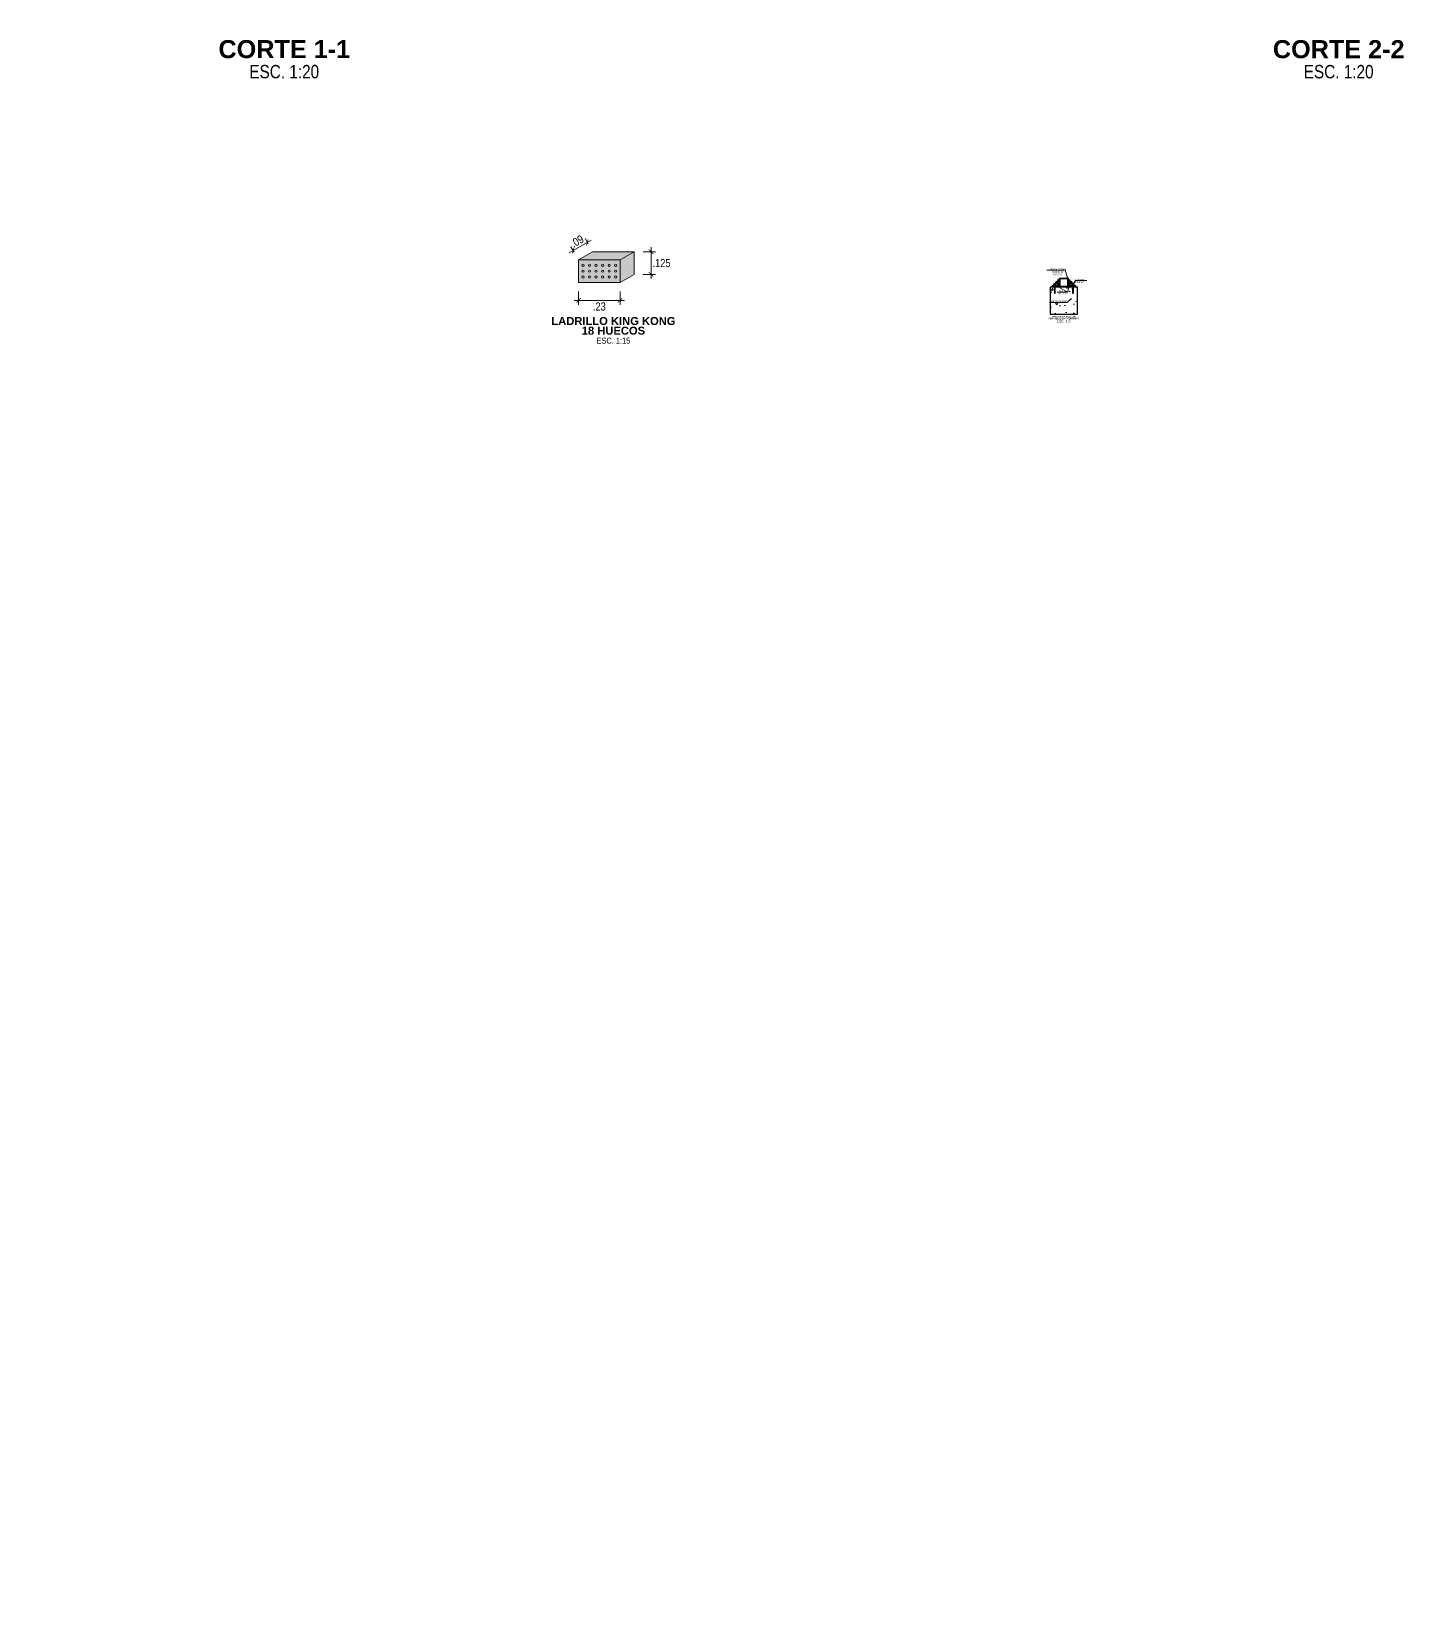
# Model space of a CAD drawing. Header units: metres. Extents: x 116.6 to 157, y -0.9 to 78.1.
# Drawn here: x 117.89 to 125.49, y 58.36 to 67.07 of the extents above; entities that cross this region are included whole.
import ezdxf
from ezdxf import colors
from ezdxf.entities.mleader import LeaderData, LeaderLine
from ezdxf.enums import TextEntityAlignment as Align
from ezdxf.math import Vec2, Vec3

# ---------------------------------------------------------------- set-up
doc = ezdxf.new("R2010")
doc.units = ezdxf.units.M
doc.layers.get('0').update_dxf_attribs({"color": 253})
doc.layers.get('Defpoints').update_dxf_attribs({"color": 30, "lineweight": 9})
for name, color, linetype, lineweight in [('-Accesorios PVC', 88, 'Continuous', 20), ('-Acero techos', 252, 'Continuous', 13), ('-Acotado', 251, 'Continuous', 5), ('-Ladrillo', 34, 'Continuous', 9), ('-Textos', 7, 'Continuous', 20), ('C-COLUMNAS', 150, 'Continuous', 30), ('FIC-2ES_CONCRETO 210', 251, 'Continuous', 30), ('FIC-2ES_VEREDA', 253, 'Continuous', 5)]:
    doc.layers.add(name, color=color, linetype=linetype, lineweight=lineweight)
doc.layers.add('A_50_CotasExter', color=253, linetype='Continuous')
doc.layers.add('G-TEXTOS-TITULOS', color=4, linetype='Continuous')
doc.styles.add('-Arial Narrow', font='ARIALN.TTF')
doc.styles.add('25-TITULO', font='arialbd.ttf', dxfattribs={"height": 0.1})
doc.dimstyles.new('Esc 1_20n', dxfattribs={"dimscale": 0.02, "dimtxt": 2, "dimasz": 1, "dimexe": 1, "dimexo": 1, "dimgap": 0.45, "dimtad": 1, "dimtoh": 1, "dimzin": 3, "dimdsep": 46, "dimtxsty": '-Arial Narrow', "dimblk": 'ARCHTICK', "dimcen": 1, "dimdle": 1, "dimclrd": 252, "dimclre": 252, "dimclrt": 252, "dimadec": 0, "dimazin": 0, "dimtfac": 1, "dimtix": 1, "dimtmove": 1, "dimatfit": 2, "dimldrblk": 'ARCHTICK', "dimfxl": 1, "dimfxlon": 1, "dimtolj": 2, "dimlwd": 5, "dimlwe": 5, "dimarcsym": 0})
doc.dimstyles.new('Esc 1_25', dxfattribs={"dimscale": 0.025, "dimtxt": 1.8, "dimasz": 1, "dimexe": 1, "dimexo": 2, "dimgap": 0.45, "dimtad": 2, "dimtih": 1, "dimtoh": 1, "dimzin": 4, "dimdsep": 46, "dimtxsty": '-Arial Narrow', "dimblk": 'ARCHTICK', "dimcen": 1, "dimdle": 1, "dimclrd": 256, "dimclre": 256, "dimclrt": 7, "dimadec": 0, "dimazin": 0, "dimtfac": 1, "dimtix": 1, "dimtmove": 1, "dimatfit": 2, "dimldrblk": 'ARCHTICK', "dimfxl": 1, "dimtolj": 2, "dimlwd": 5, "dimlwe": 0, "dimarcsym": 0})

# ---------------------------------------------------------------- blocks, each defined once
blk = doc.blocks.new('_ArchTick')
at = {"color": 0, "linetype": 'ByBlock', "const_width": 0.15}
blk.add_lwpolyline([(-0.5, -0.5), (0.5, 0.5)], dxfattribs=at)
blk = doc.blocks.new('*D647')
at = {"layer": 'A_50_CotasExter', "color": 252, "lineweight": 5, "transparency": 16777216}
for p, q in [((117.8898, -0.859), (118.0898, -0.859)), ((117.9148, -0.834), (117.9148, -0.884)), ((118.0648, -0.834), (118.0648, -0.884))]:
    blk.add_line(p, q, dxfattribs=at)
at = {"layer": 'Defpoints', "color": 0, "transparency": 16777216}
for p in [(118.0648, 68.0881), (117.9148, 0), (118.0648, -0.859)]:
    blk.add_point(p, dxfattribs=at)
at = {"layer": 'A_50_CotasExter', "color": 252, "lineweight": 5, "transparency": 16777216, "xscale": 0.025, "yscale": 0.025, "zscale": 0.025}
for p, rotation in [((117.9148, -0.859), 179.9999992229524), ((118.0648, -0.859), 359.9999992229523)]:
    blk.add_blockref('_ArchTick', p, dxfattribs=dict(at, rotation=rotation))
at = {"layer": 'A_50_CotasExter', "color": 252, "transparency": 16777216, "insert": (117.9898, -0.8223), "char_height": 0.05, "attachment_point": 5, "rotation": 360, "style": '-Arial Narrow'}
blk.add_mtext('\\A2;0.15', dxfattribs=at)
blk = doc.blocks.new('Ladrillo Kink Kong')
at = {"layer": '-Acotado'}
h = blk.add_hatch(color=20, dxfattribs=at)
h.dxf.hatch_style = 1
h.set_gradient(color1=(255, 63, 0), color2=(255, 127, 0), tint=1, name='INVCYLINDER')
h.paths.add_polyline_path([(0.115, 0.125), (0.1929, 0.17), (-0.0371, 0.17), (-0.115, 0.125)])
h.paths.add_polyline_path([(0.115, 0), (0.1929, 0.045), (0.1929, 0.17), (0.115, 0.125)])
h.paths.add_polyline_path([(0.115, 0), (0.115, 0.125), (-0.115, 0.125), (-0.115, 0)])
h.paths.add_polyline_path([(0.097, 0.0625, -1), (0.0846, 0.0625, -1)], flags=16)
h.paths.add_polyline_path([(0.012, 0.0299, -1), (0.0244, 0.0299, -1)], flags=16)
h.paths.add_polyline_path([(0.012, 0.0625, -1), (0.0244, 0.0625, -1)], flags=16)
h.paths.add_polyline_path([(-0.0607, 0.0299, -1), (-0.0483, 0.0299, -1)], flags=16)
h.paths.add_polyline_path([(-0.097, 0.0299, -1), (-0.0846, 0.0299, -1)], flags=16)
h.paths.add_polyline_path([(-0.097, 0.0625, -1), (-0.0846, 0.0625, -1)], flags=16)
h = blk.add_hatch(color=256, dxfattribs=at)
h.dxf.hatch_style = 1
h.paths.add_polyline_path([(-0.097, 0.0951, 1), (-0.0846, 0.0951, 1)])
h.paths.add_polyline_path([(-0.0607, 0.0951, 1), (-0.0483, 0.0951, 1)])
h.paths.add_polyline_path([(-0.012, 0.0951, 1), (-0.0244, 0.0951, 1)])
h.paths.add_polyline_path([(0.0244, 0.0951, 1), (0.012, 0.0951, 1)])
h.paths.add_polyline_path([(0.0607, 0.0951, 1), (0.0483, 0.0951, 1)])
h.paths.add_polyline_path([(0.0846, 0.0951, 1), (0.097, 0.0951, 1)])
h.paths.add_polyline_path([(0.097, 0.0625, 1), (0.0846, 0.0625, 1)])
h.paths.add_polyline_path([(0.0607, 0.0625, 1), (0.0483, 0.0625, 1)])
h.paths.add_polyline_path([(0.012, 0.0625, 1), (0.0244, 0.0625, 1)])
h.paths.add_polyline_path([(-0.0244, 0.0625, 1), (-0.012, 0.0625, 1)])
h.paths.add_polyline_path([(-0.0483, 0.0625, 1), (-0.0607, 0.0625, 1)])
h.paths.add_polyline_path([(-0.097, 0.0625, 1), (-0.0846, 0.0625, 1)])
h.paths.add_polyline_path([(-0.097, 0.0299, 1), (-0.0846, 0.0299, 1)])
h.paths.add_polyline_path([(-0.0483, 0.0299, 1), (-0.0607, 0.0299, 1)])
h.paths.add_polyline_path([(-0.0244, 0.0299, 1), (-0.012, 0.0299, 1)])
h.paths.add_polyline_path([(0.0244, 0.0299, 1), (0.012, 0.0299, 1)])
h.paths.add_polyline_path([(0.0607, 0.0299, 1), (0.0483, 0.0299, 1)])
h.paths.add_polyline_path([(0.0846, 0.0299, 1), (0.097, 0.0299, 1)])
at = {"layer": '-Ladrillo', "lineweight": 5}
for points in [[(-0.115, 0.125), (-0.0371, 0.17)], [(-0.0371, 0.17), (0.1929, 0.17)], [(0.115, 0.125), (0.1929, 0.17)], [(0.1929, 0.045), (0.1929, 0.17)], [(0.115, 0), (0.1929, 0.045)]]:
    blk.add_lwpolyline(points, dxfattribs=at)
blk.add_lwpolyline([(0.115, 0), (0.115, 0.125), (-0.115, 0.125), (-0.115, 0)], close=True, dxfattribs=at)
for centre in [(-0.0908, 0.0951), (-0.0545, 0.0951), (-0.0182, 0.0951), (0.0182, 0.0951), (0.0545, 0.0951), (0.0908, 0.0951), (-0.0908, 0.0625), (-0.0908, 0.0299), (-0.0545, 0.0625), (-0.0545, 0.0299), (-0.0182, 0.0625), (-0.0182, 0.0299), (0.0182, 0.0625), (0.0182, 0.0299), (0.0545, 0.0625), (0.0545, 0.0299), (0.0908, 0.0625), (0.0908, 0.0299)]:
    blk.add_circle(centre, 0.0062, dxfattribs=at)
blk = doc.blocks.new('*D660')
at = {"layer": '-Acotado', "lineweight": 0, "transparency": 16777216}
for p, q in [((120.9213, 65.6271), (120.9213, 65.5531)), ((121.1513, 65.6271), (121.1513, 65.5531))]:
    blk.add_line(p, q, dxfattribs=at)
at = {"layer": '-Acotado', "lineweight": 5, "transparency": 16777216}
blk.add_line((120.8963, 65.5781), (121.1763, 65.5781), dxfattribs=at)
at = {"layer": 'Defpoints', "color": 0, "transparency": 16777216}
for p in [(120.9213, 65.6771), (121.1513, 65.6771), (121.1513, 65.5781)]:
    blk.add_point(p, dxfattribs=at)
at = {"layer": '-Acotado', "lineweight": 5, "transparency": 16777216, "xscale": 0.025, "yscale": 0.025, "zscale": 0.025, "rotation": 180}
blk.add_blockref('_ArchTick', (120.9213, 65.5781), dxfattribs=at)
at = {"layer": '-Acotado', "lineweight": 5, "transparency": 16777216, "xscale": 0.025, "yscale": 0.025, "zscale": 0.025}
blk.add_blockref('_ArchTick', (121.1513, 65.5781), dxfattribs=at)
at = {"layer": '-Acotado', "color": 7, "transparency": 16777216, "insert": (121.0363, 65.5439), "char_height": 0.045, "attachment_point": 5, "style": '-Arial Narrow'}
blk.add_mtext('\\A2;.23', dxfattribs=at)
blk = doc.blocks.new('*D661')
at = {"layer": '-Acotado', "lineweight": 0, "transparency": 16777216}
for p, q in [((121.2792, 65.8471), (121.3477, 65.8471)), ((121.2792, 65.7221), (121.3477, 65.7221))]:
    blk.add_line(p, q, dxfattribs=at)
at = {"layer": '-Acotado', "lineweight": 5, "transparency": 16777216}
blk.add_line((121.3227, 65.8721), (121.3227, 65.6971), dxfattribs=at)
at = {"layer": 'Defpoints', "color": 0, "transparency": 16777216}
for p in [(121.2292, 65.8471), (121.2292, 65.7221), (121.3227, 65.7221)]:
    blk.add_point(p, dxfattribs=at)
at = {"layer": '-Acotado', "lineweight": 5, "transparency": 16777216, "xscale": 0.025, "yscale": 0.025, "zscale": 0.025}
for p, rotation in [((121.3227, 65.8471), 90), ((121.3227, 65.7221), 270)]:
    blk.add_blockref('_ArchTick', p, dxfattribs=dict(at, rotation=rotation))
at = {"layer": '-Acotado', "color": 7, "transparency": 16777216, "insert": (121.3807, 65.7846), "char_height": 0.045, "attachment_point": 5, "style": '-Arial Narrow'}
blk.add_mtext('\\A2;.125', dxfattribs=at)
blk = doc.blocks.new('*D662')
at = {"layer": '-Acotado', "lineweight": 5, "transparency": 16777216}
blk.add_line((120.8699, 65.841), (120.9912, 65.911), dxfattribs=at)
at = {"layer": '-Acotado', "lineweight": 0, "transparency": 16777216}
for p, q in [((120.8963, 65.8454), (120.8791, 65.8752)), ((120.9742, 65.8904), (120.957, 65.9202))]:
    blk.add_line(p, q, dxfattribs=at)
at = {"layer": 'Defpoints', "color": 0, "transparency": 16777216}
for p in [(120.9695, 65.8985), (120.9992, 65.8471), (120.9213, 65.8021)]:
    blk.add_point(p, dxfattribs=at)
at = {"layer": '-Acotado', "lineweight": 5, "transparency": 16777216, "xscale": 0.025, "yscale": 0.025, "zscale": 0.025}
for p, rotation in [((120.8916, 65.8535), 210.0000000000215), ((120.9695, 65.8985), 30.00000000002148)]:
    blk.add_blockref('_ArchTick', p, dxfattribs=dict(at, rotation=rotation))
at = {"layer": '-Acotado', "color": 7, "transparency": 16777216, "insert": (120.9134, 65.9057), "char_height": 0.045, "attachment_point": 5, "rotation": 30, "style": '-Arial Narrow'}
blk.add_mtext('\\A2;.09', dxfattribs=at)
blk = doc.blocks.new('_ClosedBlank')
at = {"color": 0, "linetype": 'ByBlock', "lineweight": -2}
for p, q in [((-1, 0.17), (0, 0)), ((-1, 0.17), (-1, -0.17)), ((0, 0), (-1, -0.17))]:
    blk.add_line(p, q, dxfattribs=at)

msp = doc.modelspace()

# ---------------------------------------------------------------- hatches: boundary and pattern name
at = {"layer": '-Accesorios PVC'}
h = msp.add_hatch(color=256, dxfattribs=at)
h.dxf.hatch_style = 1
h.paths.add_polyline_path([(123.5847, 65.6511), (123.5847, 65.6911), (123.5747, 65.6911), (123.5747, 65.6611), (123.5447, 65.6611), (123.5447, 65.6511)])
h = msp.add_hatch(color=256, dxfattribs=at)
h.dxf.hatch_style = 1
h.paths.add_polyline_path([(123.6356, 65.6511), (123.6356, 65.6911), (123.6456, 65.6911), (123.6456, 65.6611), (123.6756, 65.6611), (123.6756, 65.6511)])
at = {"lineweight": 5, "true_color": 0x636466}
h = msp.add_hatch(dxfattribs=at)
h.set_pattern_fill('AR-CONC', color=251, scale=0.0008)
h.set_pattern_definition([(50, (-0.45233, 0.08909), (0.14574774, -0.01275127), [0.01524, -0.16764]), (355, (-0.45233, 0.08909), (-0.02819474, 0.15284548), [0.012192, -0.13411247]), (100.45144, (-0.44019, 0.08802), (0.117553, 0.1400942), [0.012952, -0.1424722]), (46.1842, (-0.45233, 0.12973), (0.21686323, -0.03363386), [0.02286, -0.25146]), (96.63556, (-0.43426, 0.12692), (0.1899233, 0.1979409), [0.01942802, -0.2137085]), (351.18415, (-0.45233, 0.12973), (0.1899233, 0.1979409), [0.01828797, -0.2011678]), (21, (-0.43201, 0.11957), (0.12129151, -0.08181216), [0.01524, -0.16764]), (326, (-0.43201, 0.11957), (0.04944162, 0.14735037), [0.012192, -0.134112]), (71.45144, (-0.4219, 0.11275), (0.17073314, 0.06553822), [0.012952, -0.14247195]), (37.5, (-0.45233, 0.089086), (0.002470883, 0.067644031), [0, -0.1324864, 0, -0.136144, 0, -0.13462]), (7.5, (-0.45233, 0.089086), (0.05345573, 0.08014446), [0, -0.0776224, 0, -0.1294384, 0, -0.051308]), (327.5, (-0.497645, 0.089086), (0.108472476, -0.004582995), [0, -0.0508, 0, -0.158496, 0, -0.210312]), (317.5, (-0.517965, 0.08909), (0.118503345, 0.02034119), [0, -0.06604, 0, -0.1052576, 0, -0.149352])])
h.paths.add_polyline_path([(123.6851, 65.5018), (123.6851, 65.6511), (123.6629, 65.6511), (123.6629, 65.6172, -0.300889), (123.6584, 65.6172), (123.6584, 65.6511), (123.6356, 65.6511), (123.562, 65.6511), (123.562, 65.6172, -0.300889), (123.5575, 65.6172), (123.5575, 65.6511), (123.5447, 65.6511), (123.5351, 65.6511), (123.5351, 65.5018)])
edge = h.paths.add_edge_path(flags=16)
edge.add_line((123.5472, 65.5642), (123.6291, 65.5642))
edge.add_line((123.6291, 65.5642), (123.6291, 65.5829))
edge.add_line((123.6291, 65.5829), (123.5472, 65.5829))
edge.add_line((123.5472, 65.5829), (123.5472, 65.5642))
edge.add_line((123.6458, 65.5823), (123.629, 65.5664))
edge.add_line((123.6447, 65.5835), (123.6531, 65.5891))
edge.add_line((123.6531, 65.5891), (123.647, 65.5811))
edge.add_line((123.6447, 65.5835), (123.647, 65.5811))
edge.add_line((123.5495, 65.5664), (123.629, 65.5664))

# ---------------------------------------------------------------- linework, layer by layer
at = {"layer": '-Accesorios PVC', "lineweight": 5}
for p, q in [((123.5447, 65.6611), (123.5747, 65.6611)), ((123.6756, 65.6611), (123.6456, 65.6611))]:
    msp.add_line(p, q, dxfattribs=at)
at = {"layer": '-Accesorios PVC'}
for p, q in [((123.562, 65.6511), (123.5575, 65.6486)), ((123.562, 65.6486), (123.5575, 65.646)), ((123.562, 65.646), (123.5575, 65.6435)), ((123.562, 65.6435), (123.5575, 65.624)), ((123.562, 65.624), (123.5575, 65.6215)), ((123.562, 65.6215), (123.5575, 65.619)), ((123.562, 65.619), (123.5601, 65.6179)), ((123.6629, 65.6511), (123.6584, 65.6486)), ((123.6629, 65.6486), (123.6584, 65.646)), ((123.6629, 65.646), (123.6584, 65.6435)), ((123.6629, 65.6435), (123.6584, 65.624)), ((123.6629, 65.624), (123.6584, 65.6215)), ((123.6629, 65.6215), (123.6584, 65.619)), ((123.6629, 65.619), (123.661, 65.6179))]:
    msp.add_line(p, q, dxfattribs=at)
for points in [[(123.5532, 65.6611), (123.5532, 65.6691), (123.5663, 65.6691), (123.5663, 65.6611)], [(123.5747, 65.6827), (123.5668, 65.6827), (123.5668, 65.6695), (123.5747, 65.6695)], [(123.6456, 65.6827), (123.6536, 65.6827), (123.6536, 65.6695), (123.6456, 65.6695)], [(123.6541, 65.6611), (123.6541, 65.6691), (123.6672, 65.6691), (123.6672, 65.6611)]]:
    msp.add_lwpolyline(points, close=True, dxfattribs=at)
for points in [[(123.5563, 65.6691), (123.5563, 65.6611)], [(123.5569, 65.6691), (123.5569, 65.6714), (123.5626, 65.6714), (123.5626, 65.6691)], [(123.5631, 65.6691), (123.5631, 65.6611)], [(123.5668, 65.679), (123.5644, 65.679), (123.5644, 65.6733), (123.5668, 65.6733)], [(123.5668, 65.6795), (123.5747, 65.6795)], [(123.5668, 65.6727), (123.5747, 65.6727)], [(123.6536, 65.6795), (123.6456, 65.6795)], [(123.6536, 65.6727), (123.6456, 65.6727)], [(123.6536, 65.679), (123.656, 65.679), (123.656, 65.6733), (123.6536, 65.6733)], [(123.6572, 65.6691), (123.6572, 65.6611)], [(123.6578, 65.6691), (123.6578, 65.6714), (123.6635, 65.6714), (123.6635, 65.6691)], [(123.664, 65.6691), (123.664, 65.6611)], [(123.562, 65.6511), (123.562, 65.6172), (123.5575, 65.6172), (123.5575, 65.6511)], [(123.6629, 65.6511), (123.6629, 65.6172), (123.6584, 65.6172), (123.6584, 65.6511)]]:
    msp.add_lwpolyline(points, dxfattribs=at)
for centre, start, end in [((123.5597, 65.6138), 56.50811, 123.49189), ((123.5597, 65.6207), 236.50811, 303.49189), ((123.6606, 65.6138), 56.50811, 123.49189), ((123.6606, 65.6207), 236.50811, 303.49189)]:
    msp.add_arc(centre, 0.00412, start, end, dxfattribs=at)
at = {"layer": '-Acero techos', "color": 146, "ltscale": 0.009, "true_color": 0x105689}
msp.add_lwpolyline([(123.6356, 65.6511), (123.5847, 65.6511), (123.5847, 65.7019), (123.6356, 65.7019), (123.6356, 65.6511)], dxfattribs=at)
msp.add_lwpolyline([(123.5897, 65.6561), (123.5897, 65.6969), (123.6306, 65.6969), (123.6306, 65.6561)], close=True, dxfattribs=at)
at = {"layer": '-Acotado'}
for points in [[(123.5847, 65.6511), (123.5847, 65.6911), (123.5747, 65.6911), (123.5747, 65.6611), (123.5447, 65.6611), (123.5447, 65.6511), (123.5847, 65.6511)], [(123.6356, 65.6511), (123.6356, 65.6911), (123.6456, 65.6911), (123.6456, 65.6611), (123.6756, 65.6611), (123.6756, 65.6511), (123.6356, 65.6511)]]:
    msp.add_lwpolyline(points, dxfattribs=at)
at = {"layer": 'C-COLUMNAS'}
msp.add_line((123.6355, 65.6511), (123.5847, 65.6511), dxfattribs=at)
at = {"layer": 'FIC-2ES_CONCRETO 210', "ltscale": 0.025}
msp.add_lwpolyline([(123.5351, 65.5018), (123.6851, 65.5018), (123.6851, 65.6511), (123.5351, 65.6511)], close=True, dxfattribs=at)
at = {"layer": 'FIC-2ES_VEREDA'}
for p, q in [((123.5847, 65.6511), (123.5847, 65.6911)), ((123.6356, 65.6511), (123.6356, 65.6911)), ((123.5847, 65.6511), (123.5447, 65.6511)), ((123.6356, 65.6511), (123.6756, 65.6511))]:
    msp.add_line(p, q, dxfattribs=at)

# ---------------------------------------------------------------- block references
at = {"layer": '-Acotado'}
msp.add_blockref('Ladrillo Kink Kong', (121.0363, 65.6771), dxfattribs=at)

# ---------------------------------------------------------------- texts
at = {"layer": '-Textos', "style": '-Arial Narrow'}
for s, height, p in [('ESC. 1:20', 0.07408, (119.2904, 66.8452)), ('ESC. 1:20', 0.07408, (125.1327, 66.8451)), ('ESC. 1:5', 0.01393, (123.6089, 65.4636)), ('ESC. 1:15', 0.03283, (121.1144, 65.3549))]:
    msp.add_text(s, height=height, dxfattribs=at).set_placement(p, align=Align.MIDDLE_CENTER)
at = {"layer": 'G-TEXTOS-TITULOS', "color": 219, "true_color": 0x642165, "style": '25-TITULO'}
for s, height, p in [('CORTE 1-1', 0.1, (119.2907, 66.9699)), ('CORTE 2-2', 0.1, (125.133, 66.9698)), ('LADRILLO KING KONG', 0.044321, (121.1145, 65.4637)), ('18 HUECOS', 0.04432, (121.1145, 65.4102)), ('VIGA METALICA Y CONCRETO', 0.008189, (123.6095, 65.4776)), ('DETALLE DE ANCLAJE', 0.008189, (123.6095, 65.4874))]:
    msp.add_text(s, height=height, dxfattribs=at).set_placement(p, align=Align.MIDDLE_CENTER)

# ---------------------------------------------------------------- dimensions: what is measured, and where the dimension line sits
at = {"layer": '-Acotado'}
dim = msp.add_aligned_dim(p1=(120.9213, 65.8021), p2=(120.9992, 65.8471), distance=0.0594, dimstyle='Esc 1_25', override={"dimtih": 0}, dxfattribs=at)
dim.commit()
dim.dimension.update_dxf_attribs({"geometry": '*D662', "text_midpoint": (120.9134, 65.9057)})
dim = msp.add_linear_dim(base=(121.3227, 65.7221), p1=(121.2292, 65.8471), p2=(121.2292, 65.7221), angle=90, dimstyle='Esc 1_25', override={"dimdec": 3}, dxfattribs=at)
dim.commit()
dim.dimension.update_dxf_attribs({"geometry": '*D661', "text_midpoint": (121.3807, 65.7846)})
dim = msp.add_linear_dim(base=(121.1513, 65.5781), p1=(120.9213, 65.6771), p2=(121.1513, 65.6771), dimstyle='Esc 1_25', dxfattribs=at)
dim.commit()
dim.dimension.update_dxf_attribs({"geometry": '*D660', "text_midpoint": (121.0363, 65.5439)})
at = {"layer": 'A_50_CotasExter'}
dim = msp.add_linear_dim(base=(118.0648, -0.859), p1=(117.9148, 0), p2=(118.0648, 68.0881), angle=180, dimstyle='Esc 1_20n', override={"dimscale": 0.025}, dxfattribs=at)
dim.commit()
dim.dimension.update_dxf_attribs({"geometry": '*D647', "text_midpoint": (117.9898, -0.8223)})

# ---------------------------------------------------------------- leaders
at = {"layer": '-Acotado'}
ml = msp.add_multileader_mtext('Standard', dxfattribs=at)
ml.set_content('Tubería metálica\\Prectangular\\P2"x3"x10´', color=7, style='-Arial Narrow')
ml.set_leader_properties(color=7, linetype='Continuous', lineweight=5)
ml.set_arrow_properties(name='CLOSEDBLANK')
ml.build(insert=Vec2(0, 0))
ml.multileader.update_dxf_attribs({"has_dogleg": 0, "text_left_attachment_type": 6, "text_right_attachment_type": 6, "dogleg_length": 0, "arrow_head_size": 0.01, "scale": 0.005})
ctx = ml.context
ctx.base_point, ctx.scale, ctx.char_height, ctx.arrow_head_size, ctx.landing_gap_size, ctx.plane_origin = Vec3(123.5357, 65.7448), 0.005, 0.009, 0.01, 0.0025, Vec3(125.2985, 67.1921)
ctx.left_attachment, ctx.right_attachment, ctx.text_align_type = 6, 6, 1
notes = []
notes.append((ctx, [(1, (1, 1, 0), (123.6168, 65.7448), (-1, 0), 0, [(0, [(123.6305, 65.7006)], 0, [])])]))
ctx.mtext.insert, ctx.mtext.alignment, ctx.mtext.flow_direction = Vec3(123.5763, 65.7556), 2, 5
ml = msp.add_multileader_mtext('Standard', dxfattribs=at)
ml.set_content('4 Pernos \\Pde 1/4"x4"', color=7, style='-Arial Narrow')
ml.set_leader_properties(color=7, linetype='Continuous', lineweight=5)
ml.set_arrow_properties(name='CLOSEDBLANK')
ml.build(insert=Vec2(0, 0))
ml.multileader.update_dxf_attribs({"has_dogleg": 0, "text_left_attachment_type": 6, "text_right_attachment_type": 6, "dogleg_length": 0, "arrow_head_size": 0.01, "scale": 0.005})
ctx = ml.context
ctx.base_point, ctx.scale, ctx.char_height, ctx.arrow_head_size, ctx.landing_gap_size, ctx.plane_origin = Vec3(123.6738, 65.6876), 0.005, 0.009, 0.01, 0.0025, Vec3(123.3338, 65.7951)
ctx.left_attachment, ctx.right_attachment, ctx.text_align_type = 6, 6, 2
notes.append((ctx, [(1, (1, 1, 0), (123.6738, 65.6876), (1, 0), 0, [(1, [(123.6509, 65.6745), (123.6603, 65.6651)], 0, [])])]))
ctx.mtext.insert, ctx.mtext.alignment, ctx.mtext.flow_direction = Vec3(123.7223, 65.6984), 3, 5
ml = msp.add_multileader_mtext('Standard', dxfattribs=at)
ml.set_content('Viga de concreto', color=7, style='-Arial Narrow')
ml.set_leader_properties(color=7, linetype='Continuous', lineweight=5)
ml.set_arrow_properties(name='CLOSEDBLANK')
ml.build(insert=Vec2(0, 0))
ml.multileader.update_dxf_attribs({"has_dogleg": 0, "text_left_attachment_type": 6, "text_right_attachment_type": 6, "dogleg_length": 0, "arrow_head_size": 0.01, "scale": 0.005})
ctx = ml.context
ctx.base_point, ctx.scale, ctx.char_height, ctx.arrow_head_size, ctx.landing_gap_size, ctx.plane_origin = Vec3(123.547, 65.5664), 0.005, 0.009, 0.01, 0.0025, Vec3(123.1921, 65.471)
ctx.left_attachment, ctx.right_attachment, ctx.text_align_type = 6, 6, 2
notes.append((ctx, [(1, (1, 1, 0), (123.629, 65.5664), (-1, 0), 0, [(0, [(123.6531, 65.5891)], 0, [])])]))
ctx.mtext.insert, ctx.mtext.alignment, ctx.mtext.flow_direction = Vec3(123.6265, 65.5781), 3, 5
ml = msp.add_multileader_mtext('Standard', dxfattribs=at)
ml.set_content('Angulos \\Pde 2x2cm', color=7, style='-Arial Narrow')
ml.set_leader_properties(color=7, linetype='Continuous', lineweight=5)
ml.set_arrow_properties(name='CLOSEDBLANK')
ml.build(insert=Vec2(0, 0))
ml.multileader.update_dxf_attribs({"has_dogleg": 0, "text_left_attachment_type": 6, "text_right_attachment_type": 6, "dogleg_length": 0, "arrow_head_size": 0.01, "scale": 0.005})
ctx = ml.context
ctx.base_point, ctx.scale, ctx.char_height, ctx.arrow_head_size, ctx.landing_gap_size, ctx.plane_origin = Vec3(123.5817, 65.6239), 0.005, 0.009, 0.01, 0.0025, Vec3(123.933, 65.6802)
ctx.left_attachment, ctx.right_attachment, ctx.text_align_type = 6, 6, 1
notes.append((ctx, [(0, (1, 1, 0), (123.6304, 65.6239), (-1, 0), 0, [(1, [(123.5727, 65.6567)], 0, []), (0, [(123.6415, 65.6575)], 0, [])])]))
ctx.mtext.insert, ctx.mtext.alignment, ctx.mtext.flow_direction = Vec3(123.606, 65.6347), 2, 5
for ctx, leaders in notes:
    for number, flags, end, landing, length, lines in leaders:
        leader = LeaderData()
        leader.index, (leader.has_last_leader_line, leader.has_dogleg_vector, leader.attachment_direction) = number, flags
        leader.last_leader_point, leader.dogleg_vector, leader.dogleg_length = Vec3(end), Vec3(landing), length
        for number, points, colour, breaks in lines:
            line = LeaderLine()
            line.index, line.vertices, line.color, line.breaks = number, Vec3.list(points), colors.encode_raw_color(colour), breaks
            leader.lines.append(line)
        ctx.leaders.append(leader)

doc.saveas('drawing.dxf')
